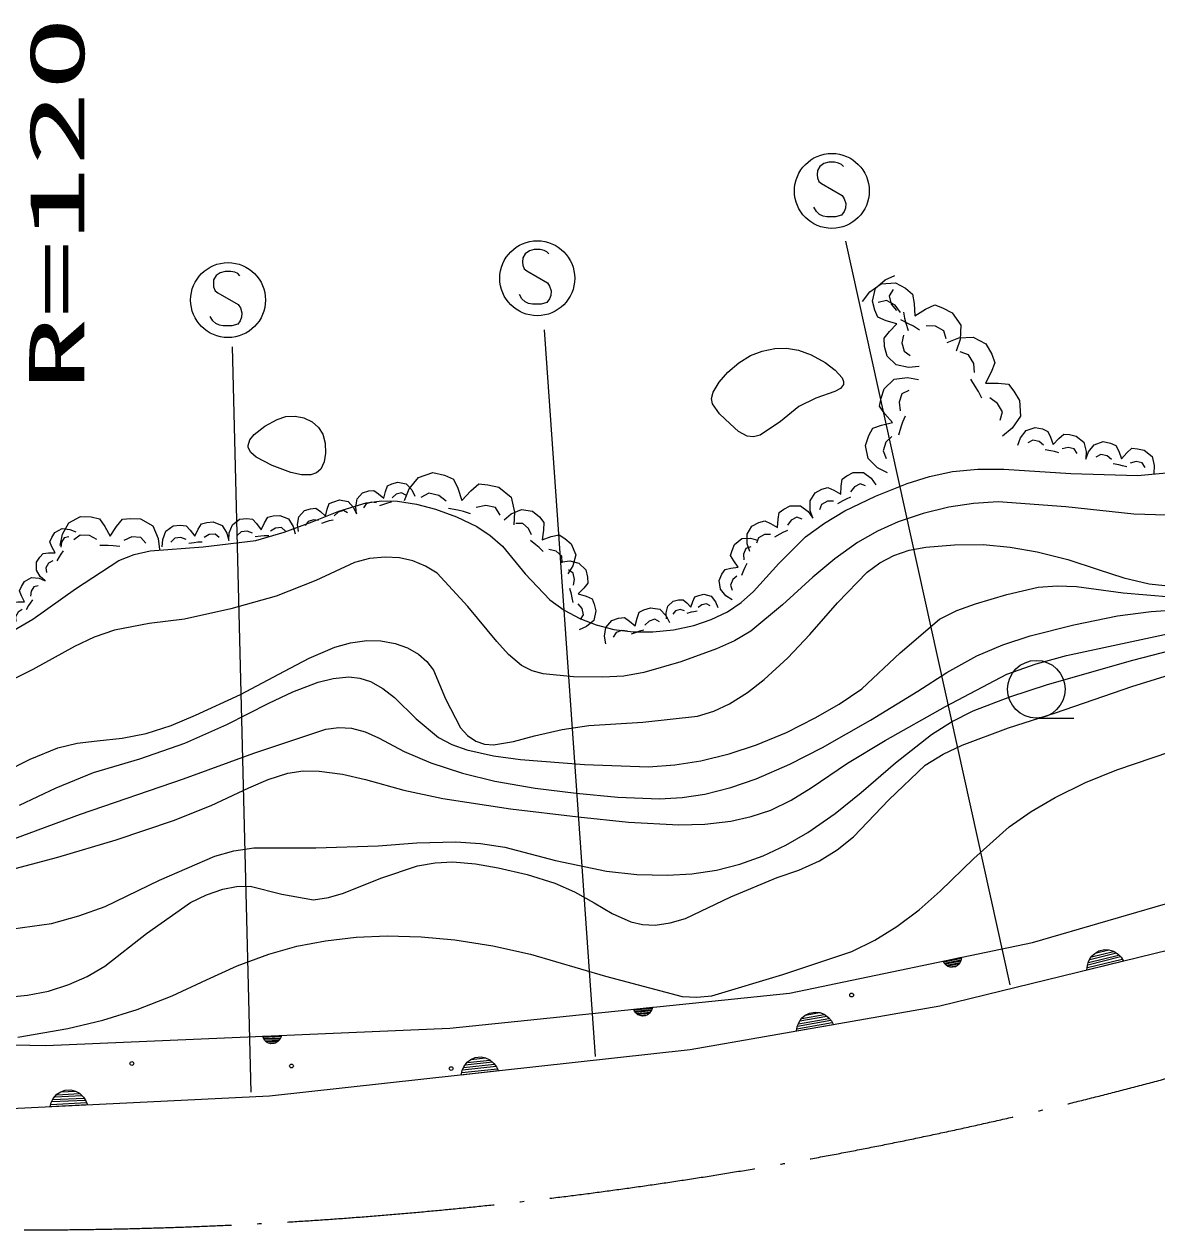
# Model space of a CAD drawing. Units: millimetres, scale not verified. Extents: x 66423 to 706423, y -2990 to 357010.
# Drawn here: x 225032 to 255128, y 248777 to 280801 of the extents above; entities that cross this region are included whole.
import ezdxf
from ezdxf.enums import TextEntityAlignment as Align

# ---------------------------------------------------------------- set-up
doc = ezdxf.new("R2010")
doc.units = ezdxf.units.MM
doc.header["$LTSCALE"] = 1000
doc.linetypes.add('USER1', pattern=[7.000001, 5.508197, -0.688525, 0.114754, -0.688525])
for name, color, linetype, lineweight in [('S-BGD', 1, 'Continuous', 13), ('S-BGD-HTXT', 6, 'Continuous', 13), ('S-BMK', 5, 'USER1', 13)]:
    doc.layers.add(name, color=color, linetype=linetype, lineweight=lineweight)
doc.styles.add('ＭＳ ゴシック', font='')
doc.styles.get('ＭＳ ゴシック').set_extended_font_data('MS Gothic')

# ---------------------------------------------------------------- blocks, each defined once
blk = doc.blocks.new('BUHIN67')
at = {"color": 1, "linetype": 'Continuous', "lineweight": 13}
for points in [[(-405, -650), (-537, -536), (-641, -363), (-639, -157), (-552, -17), (-460, 79), (-322, 92), (-146, 91), (-228, 250), (-282, 388), (-230, 500), (-149, 630), (39, 743), (245, 718), (405, 650)], [(219, 518), (100, 493), (27, 376), (11, 241)], [(67, 143), (6, 60), (-37, -9), (-100, -118)], [(-207, -115), (-316, -182), (-391, -302), (-374, -426)]]:
    blk.add_lwpolyline(points, dxfattribs=at)
blk = doc.blocks.new('BUHIN69')
at = {"color": 1, "linetype": 'Continuous', "lineweight": 13}
for points in [[(-882, -86), (-871, 115), (-785, 333), (-594, 476), (-405, 495), (-252, 479), (-142, 360), (-19, 199), (69, 385), (157, 532), (297, 564), (473, 581), (709, 488), (832, 282), (882, 86)], [(-251, 109), (-390, 162), (-553, 146), (-655, 43)], [(179, 40), (59, 37), (-34, 28), (-179, 9)], [(630, 164), (523, 256), (364, 241), (229, 161)]]:
    blk.add_lwpolyline(points, dxfattribs=at)
blk = doc.blocks.new('BUHIN70')
at = {"color": 1, "linetype": 'Continuous', "lineweight": 13}
for points in [[(-772, -235), (-798, -53), (-761, 156), (-616, 319), (-450, 369), (-311, 382), (-192, 296), (-53, 174), (-7, 356), (45, 503), (164, 556), (318, 603), (546, 563), (692, 401), (772, 235)], [(533, 259), (421, 322), (282, 280), (176, 184)], [(-244, 52), (-377, 75), (-520, 31), (-592, -79)], [(152, 68), (46, 44), (-35, 19), (-162, -24)]]:
    blk.add_lwpolyline(points, dxfattribs=at)
blk = doc.blocks.new('BUHIN77')
at = {"color": 1, "linetype": 'Continuous', "lineweight": 13}
for points in [[(-838, -443), (-908, -239), (-912, 12), (-781, 231), (-601, 326), (-443, 372), (-286, 299), (-100, 189), (-88, 409), (-60, 590), (65, 678), (233, 766), (504, 770), (709, 616), (838, 443)], [(557, 417), (414, 465), (263, 385), (162, 252)], [(-293, 6), (-452, 3), (-607, -79), (-665, -223)], [(161, 112), (43, 60), (-45, 14), (-181, -63)]]:
    blk.add_lwpolyline(points, dxfattribs=at)
blk = doc.blocks.new('BUHIN82')
at = {"color": 1, "linetype": 'Continuous', "lineweight": 13}
for points in [[(-904, 188), (-830, 385), (-677, 575), (-443, 658), (-249, 618), (-102, 554), (-29, 402), (42, 203), (189, 362), (322, 480), (470, 468), (651, 430), (857, 265), (915, 22), (904, -188)], [(-216, 186), (-337, 283), (-505, 317), (-637, 246)], [(190, -16), (70, 18), (-25, 38), (-175, 65)], [(677, -33), (599, 92), (437, 126), (278, 88)]]:
    blk.add_lwpolyline(points, dxfattribs=at)
blk = doc.blocks.new('BUHIN97')
at = {"color": 1, "linetype": 'Continuous', "lineweight": 13}
blk.add_lwpolyline([(310, 645), (255, 705), (180, 740), (75, 760), (-80, 760), (-210, 725), (-320, 650), (-385, 540), (-390, 425), (-385, 350), (-345, 250), (-275, 195), (270, -120), (330, -210), (370, -335), (360, -455), (325, -550), (255, -640), (100, -685), (-130, -685), (-230, -670), (-325, -625), (-405, -550), (-475, -435)], dxfattribs=at)
blk.add_circle((0, 0), 995, dxfattribs=at)
blk = doc.blocks.new('BUHIN99')
at = {"color": 1, "linetype": 'Continuous', "lineweight": 13}
blk.add_line((0, -765), (995, -765), dxfattribs=at)
blk.add_circle((0, 0), 765, dxfattribs=at)

msp = doc.modelspace()

# ---------------------------------------------------------------- linework, layer by layer
at = {"layer": 'S-BGD'}
for p, q in [((246854, 275033), (251225, 255282)), ((240216, 253385), (238855, 272682)), ((231062, 252437), (230567, 272229)), ((251827, 256407), (261023, 259085)), ((258151, 256873), (249362, 254719)), ((245366, 255068), (251827, 256407)), ((253847, 256204), (253485, 256116)), ((249933, 255983), (249468, 255886)), ((249486, 255858), (249927, 255950)), ((249915, 255915), (249512, 255832)), ((249540, 255806), (249897, 255880)), ((253281, 255744), (254203, 255970)), ((254164, 256025), (253290, 255810)), ((253311, 255880), (254110, 256076)), ((254052, 256126), (253345, 255953)), ((253389, 256028), (253976, 256172)), ((249874, 255843), (249577, 255782)), ((249641, 255763), (249824, 255801)), ((236344, 254137), (245366, 255068)), ((241715, 254660), (241243, 254611)), ((241258, 254582), (241706, 254628)), ((241691, 254595), (241281, 254553)), ((249362, 254719), (242727, 253555)), ((241307, 254524), (241669, 254561)), ((241642, 254527), (241341, 254496)), ((241403, 254471), (241588, 254490)), ((245566, 254117), (246502, 254281)), ((246466, 254338), (245580, 254183)), ((245606, 254251), (246416, 254393)), ((246361, 254447), (245644, 254321)), ((245693, 254393), (246289, 254497)), ((246162, 254539), (245795, 254474)), ((225609, 253672), (236344, 254137)), ((217461, 253846), (225609, 253672)), ((231856, 253911), (231381, 253891)), ((231395, 253860), (231845, 253879)), ((231827, 253847), (231417, 253830)), ((231440, 253799), (231804, 253815)), ((231775, 253783), (231473, 253770)), ((231533, 253741), (231719, 253749)), ((242727, 253555), (231552, 252333)), ((237283, 253337), (236912, 253296)), ((236660, 252954), (237605, 253058)), ((237573, 253117), (236678, 253019)), ((236709, 253086), (237527, 253175)), ((237475, 253232), (236752, 253153)), ((236805, 253222), (237406, 253288)), ((225901, 252368), (226506, 252398)), ((226385, 252455), (226013, 252436)), ((231552, 252333), (220886, 251809)), ((225741, 252110), (226690, 252157)), ((226662, 252218), (225763, 252174)), ((225798, 252238), (226619, 252278)), ((226571, 252339), (225845, 252303))]:
    msp.add_line(p, q, dxfattribs=at)
for points in [[(247307, 273438), (247498, 273694), (247803, 273907), (248181, 273930), (248448, 273788), (248636, 273632), (248677, 273380), (248698, 273058), (248979, 273228), (249224, 273344), (249436, 273264), (249685, 273132), (249916, 272802), (249898, 272422), (249793, 272119)], [(248808, 271711), (248526, 271681), (248204, 271750), (247961, 271983), (247893, 272242), (247880, 272458), (248020, 272637), (248217, 272844), (247937, 272925), (247713, 273014), (247638, 273200), (247574, 273441), (247649, 273790), (247908, 274007), (248168, 274122)], [(248117, 273753), (248014, 273584), (248071, 273367), (248213, 273198)], [(248313, 273143), (248176, 273335), (247946, 273457), (247721, 273409)], [(248821, 272674), (248660, 272776), (248529, 272845), (248321, 272947)], [(248392, 273155), (248423, 272989), (248457, 272863), (248516, 272666)], [(248393, 272543), (248351, 272338), (248410, 272115), (248577, 271998)], [(249527, 272443), (249466, 272659), (249242, 272777), (248994, 272790)], [(249557, 272344), (249863, 272466), (250243, 272489), (250586, 272306), (250744, 272039), (250825, 271802), (250726, 271559), (250572, 271266), (250908, 271264), (251185, 271235), (251328, 271051), (251475, 270802), (251500, 270390), (251280, 270067), (251026, 269858)], [(250280, 271547), (250263, 271788), (250127, 272018), (249905, 272096)], [(247969, 268881), (247703, 269018), (247461, 269264), (247382, 269608), (247471, 269875), (247585, 270072), (247811, 270149), (248103, 270217), (247904, 270449), (247759, 270656), (247801, 270864), (247884, 271112), (248151, 271375), (248503, 271417), (248797, 271367)], [(250474, 270864), (250387, 271040), (250310, 271170), (250182, 271372)], [(248540, 271073), (248352, 270984), (248277, 270760), (248304, 270530)], [(250967, 270284), (251029, 270505), (250897, 270729), (250687, 270873)], [(248437, 270389), (248368, 270226), (248325, 270095), (248263, 269888)], [(248085, 269851), (247929, 269695), (247853, 269465), (247931, 269266)], [(224729, 264685), (225268, 264999), (226396, 265804), (227551, 266555), (227958, 266714), (228385, 266814), (229790, 266921), (231188, 267090), (231941, 267307), (232682, 267583), (233396, 267863), (234121, 268084), (234533, 268139), (234950, 268133), (235460, 268056), (235963, 267920), (236522, 267716), (237060, 267456), (237417, 267221), (237744, 266933), (238345, 266202), (238996, 265510), (239379, 265237), (239797, 265014), (240235, 264843), (240700, 264726), (241210, 264663), (241738, 264660), (242282, 264714), (242825, 264829), (243286, 264985), (243718, 265195), (244080, 265437), (244415, 265734), (245081, 266479), (245793, 267183), (246293, 267550), (246837, 267873), (247649, 268263), (248491, 268600), (249091, 268789), (249701, 268918), (250374, 268981), (251062, 268984), (252838, 268868), (254614, 268812), (256732, 269009)], [(235141, 268146), (235264, 268461), (235513, 268763), (235891, 268893), (236203, 268824), (236438, 268719), (236551, 268473), (236663, 268152), (236901, 268404), (237117, 268591), (237356, 268569), (237646, 268505), (237974, 268235), (238062, 267843), (238041, 267505)], [(255382, 267759), (254513, 267784), (252711, 267978), (250910, 268111), (250253, 268070), (249600, 267968), (248916, 267804), (248250, 267581), (247702, 267337), (247175, 267037), (246570, 266604), (245990, 266115), (245185, 265374), (244343, 264681), (243902, 264418), (243431, 264207), (242478, 263866), (241501, 263580), (240964, 263487), (240411, 263453), (239626, 263469), (238823, 263546), (238527, 263628), (238249, 263768), (237905, 264058), (237590, 264404), (236819, 265331), (236003, 266216), (235699, 266407), (235364, 266544), (235002, 266625), (234621, 266648), (234211, 266607), (233813, 266505), (232780, 266026), (231732, 265608), (230522, 265275), (229295, 265001), (228358, 264883), (227432, 264706), (226892, 264518), (226371, 264273), (225260, 263660), (224116, 263098)], [(236247, 268130), (236054, 268286), (235786, 268346), (235571, 268233)], [(225989, 266958), (226048, 267253), (226219, 267556), (226531, 267727), (226814, 267715), (227036, 267659), (227173, 267462), (227320, 267198), (227490, 267455), (227650, 267653), (227862, 267670), (228126, 267659), (228455, 267473), (228593, 267144), (228626, 266845)], [(236896, 267796), (236704, 267854), (236551, 267888), (236311, 267933)], [(237679, 267760), (237556, 267962), (237295, 268020), (237039, 267962)], [(237783, 267633), (237974, 267799), (238244, 267912), (238539, 267866), (238721, 267712), (238840, 267561), (238830, 267359), (238792, 267108), (239037, 267191), (239245, 267241), (239395, 267143), (239565, 267000), (239688, 266707), (239610, 266417), (239479, 266201)], [(238510, 267238), (238436, 267408), (238279, 267541), (238098, 267541)], [(226960, 267115), (226767, 267222), (226523, 267232), (226352, 267101)], [(228270, 267012), (228131, 267170), (227894, 267180), (227679, 267090)], [(238823, 266792), (238715, 266897), (238626, 266972), (238483, 267086)], [(243843, 265515), (243677, 265619), (243532, 265793), (243499, 266023), (243572, 266193), (243658, 266315), (243810, 266353), (244004, 266382), (243887, 266545), (243803, 266688), (243842, 266822), (243910, 266980), (244099, 267138), (244332, 267145), (244521, 267097)], [(224490, 260925), (225193, 261279), (225930, 261583), (226440, 261704), (226975, 261769), (227633, 261833), (228278, 261957), (228942, 262172), (229588, 262445), (230780, 263000), (231952, 263612), (232608, 263961), (233287, 264254), (233705, 264371), (234136, 264429), (234510, 264422), (234887, 264354), (235215, 264238), (235514, 264069), (235736, 263874), (235908, 263641), (236231, 262883), (236628, 262107), (236813, 261907), (237034, 261756), (237260, 261680), (237505, 261663), (238035, 261747), (238595, 261900), (239328, 262068), (240032, 262170), (241474, 262264), (242922, 262420), (243354, 262555), (243770, 262749), (244249, 263048), (244696, 263399), (245320, 263970), (245907, 264588), (246644, 265433), (247432, 266244), (247766, 266492), (248136, 266692), (248546, 266829), (248989, 266913), (249747, 266975), (250509, 266977), (251232, 266911), (251946, 266784), (252759, 266580), (253572, 266313), (254249, 266093), (254926, 265936), (255343, 265893)], [(227579, 266923), (227402, 266944), (227263, 266950), (227046, 266952)], [(239328, 266496), (239317, 266672), (239164, 266801), (238975, 266852)], [(244337, 266918), (244209, 266870), (244148, 266728), (244153, 266576)], [(239323, 266524), (239535, 266543), (239774, 266488), (239953, 266312), (240001, 266117), (240008, 265956), (239902, 265824), (239753, 265671), (239961, 265608), (240127, 265539), (240181, 265399), (240226, 265218), (240166, 264958), (239971, 264799), (239775, 264716)], [(244232, 266476), (244179, 266373), (244143, 266290), (244091, 266158)], [(239624, 265898), (239658, 266051), (239616, 266218), (239493, 266307)], [(243972, 266143), (243862, 266050), (243799, 265903), (243840, 265769)], [(224910, 260055), (225881, 260517), (226876, 260923), (228103, 261285), (229305, 261703), (230422, 262202), (231533, 262766), (232168, 263069), (232844, 263323), (233243, 263422), (233657, 263462), (233950, 263433), (234236, 263343), (234564, 263160), (234877, 262913), (235447, 262353), (236041, 261855), (236400, 261665), (236798, 261523), (237503, 261365), (238217, 261267), (239920, 261140), (241624, 261073), (242320, 261126), (243012, 261239), (243762, 261422), (244492, 261662), (245284, 261991), (246052, 262376), (246686, 262737), (247286, 263149), (248306, 264104), (249353, 265001), (249811, 265228), (250310, 265407), (251141, 265656), (251976, 265844), (252477, 265884), (252991, 265863), (254233, 265699), (255492, 265594)], [(239618, 265441), (239597, 265565), (239573, 265660), (239531, 265808)], [(242103, 265010), (242093, 265168), (242139, 265345), (242274, 265475), (242420, 265507), (242540, 265509), (242637, 265427), (242747, 265313), (242799, 265467), (242853, 265589), (242959, 265627), (243094, 265657), (243287, 265607), (243402, 265459), (243459, 265311)], [(223796, 258812), (226527, 259814), (229270, 260756), (231135, 261441), (233047, 262077), (233392, 262122), (233730, 262105), (234096, 262005), (234452, 261844), (235132, 261486), (235835, 261184), (236675, 260910), (237541, 260692), (238608, 260507), (239702, 260379), (240804, 260272), (241912, 260225), (242514, 260257), (243122, 260349), (243808, 260524), (244482, 260757), (245372, 261145), (246245, 261591), (247523, 262312), (248775, 263087), (249547, 263581), (250348, 264021), (251037, 264312), (251761, 264551), (252919, 264847), (254085, 265084), (254973, 265205), (255879, 265266)], [(239817, 264991), (239896, 265116), (239855, 265279), (239752, 265407)], [(240487, 264343), (240453, 264544), (240489, 264777), (240644, 264961), (240826, 265021), (240980, 265040), (241114, 264948), (241271, 264816), (241316, 265020), (241370, 265184), (241500, 265246), (241670, 265302), (241922, 265264), (242089, 265089), (242182, 264908)], [(242576, 265222), (242463, 265250), (242337, 265222), (242268, 265132)], [(242916, 265208), (242823, 265195), (242752, 265179), (242641, 265151)], [(243255, 265348), (243164, 265409), (243041, 265382), (242944, 265307)], [(241917, 264928), (241791, 264994), (241638, 264944), (241524, 264835)], [(223951, 258157), (225925, 258678), (227475, 259137), (229001, 259652), (230005, 260051), (231006, 260515), (231513, 260739), (232041, 260906), (232450, 260965), (232869, 260964), (233488, 260880), (234104, 260735), (235122, 260454), (236156, 260232), (237951, 259958), (239754, 259745), (241089, 259610), (242431, 259535), (243119, 259555), (243810, 259635), (244350, 259752), (244869, 259928), (245413, 260194), (245939, 260520), (246906, 261171), (247908, 261772), (249511, 262682), (251143, 263538), (251920, 263813), (252730, 264035), (255699, 264666)], [(241064, 264677), (240915, 264698), (240758, 264646), (240682, 264521)], [(241501, 264705), (241384, 264675), (241295, 264646), (241157, 264595)], [(223182, 256564), (225759, 256919), (226484, 257116), (227190, 257370), (228626, 258064), (230095, 258707), (230604, 258844), (231132, 258924), (232781, 258920), (234439, 258976), (235462, 259058), (236502, 259080), (237158, 259040), (237805, 258939), (239148, 258592), (240506, 258303), (241313, 258219), (242124, 258196), (242773, 258234), (243426, 258334), (244049, 258492), (244664, 258711), (245272, 258995), (245851, 259332), (246578, 259838), (247271, 260395), (248184, 261186), (249136, 261931), (249674, 262269), (250251, 262559), (251221, 262939), (252219, 263264), (254492, 263910), (256782, 264498)], [(224494, 254951), (225118, 255010), (225676, 255121), (226221, 255292), (226708, 255507), (227175, 255781), (228288, 256645), (229456, 257473), (229874, 257680), (230309, 257830), (230674, 257897), (231039, 257902), (231880, 257693), (232720, 257547), (233120, 257602), (233518, 257719), (234507, 258118), (235483, 258448), (235949, 258529), (236426, 258549), (237029, 258502), (237630, 258395), (238393, 258219), (239133, 257986), (239658, 257757), (240179, 257463), (240659, 257182), (241156, 256961), (241465, 256887), (241794, 256871), (242200, 256929), (242604, 257047), (243811, 257620), (245039, 258136), (245615, 258331), (246167, 258582), (246634, 258871), (247069, 259212), (248007, 260197), (248971, 261122), (249446, 261410), (249955, 261647), (251185, 262108), (252436, 262512), (254458, 263205), (256491, 263838)], [(224867, 253893), (226196, 254129), (227121, 254348), (228037, 254627), (228964, 254991), (229877, 255415), (230693, 255788), (231535, 256104), (232278, 256309), (233036, 256456), (233853, 256553), (234681, 256589), (235580, 256563), (236475, 256477), (237482, 256320), (238485, 256104), (240479, 255513), (242513, 254974), (242907, 254954), (243306, 254993), (245186, 255558), (247026, 256173), (247630, 256476), (248217, 256839), (248811, 257281), (249369, 257770), (250263, 258645), (251202, 259479), (251790, 259892), (252421, 260261), (253232, 260657), (254065, 260997), (255971, 261643)]]:
    msp.add_lwpolyline(points, dxfattribs=at)
for points in [[(246806, 271227), (246725, 271124), (246570, 271040), (246068, 270866), (245611, 270642), (245132, 270249), (244585, 269881), (244411, 269837), (244245, 269855), (244014, 269985), (243787, 270187), (243511, 270449), (243317, 270715), (243295, 270862), (243335, 271025), (243500, 271296), (243732, 271554), (244020, 271802), (244335, 271996), (244644, 272117), (244980, 272183), (245286, 272193), (245604, 272143), (245939, 272021), (246311, 271816), (246582, 271613), (246764, 271409), (246806, 271313)], [(230985, 269613), (231028, 269758), (231140, 269902), (231425, 270125), (231752, 270301), (231988, 270377), (232230, 270391), (232462, 270345), (232684, 270237), (232852, 270090), (232968, 269907), (233034, 269668), (233042, 269404), (233004, 269174), (232913, 268985), (232797, 268880), (232651, 268827), (232406, 268827), (232117, 268894), (231626, 269075), (231196, 269297), (231057, 269423), (230989, 269561), (230986, 269583)], [(253271, 255677), (253283, 255798), (253315, 255907), (253384, 256037), (253476, 256121), (253582, 256186), (253732, 256222), (253855, 256214), (253976, 256182), (254097, 256098), (254179, 256018), (254242, 255915)], [(249939, 256016), (249931, 255956), (249912, 255902), (249876, 255838), (249828, 255798), (249774, 255767), (249698, 255752), (249637, 255758), (249577, 255776), (249518, 255820), (249479, 255862), (249449, 255915)], [(241724, 254693), (241710, 254633), (241687, 254582), (241644, 254522), (241592, 254487), (241536, 254462), (241459, 254454), (241398, 254467), (241341, 254491), (241286, 254541), (241252, 254586), (241227, 254641)], [(245552, 254051), (245572, 254171), (245612, 254277), (245689, 254402), (245787, 254480), (245896, 254537), (246048, 254564), (246171, 254548), (246289, 254508), (246404, 254416), (246480, 254330), (246537, 254224)], [(231867, 253943), (231850, 253885), (231823, 253835), (231777, 253778), (231723, 253745), (231665, 253724), (231588, 253721), (231528, 253737), (231472, 253764), (231421, 253817), (231389, 253865), (231368, 253921)], [(236642, 252890), (236670, 253008), (236716, 253111), (236801, 253231), (236904, 253303), (237017, 253353), (237171, 253370), (237292, 253345), (237408, 253298), (237516, 253199), (237587, 253109), (237636, 252998)], [(225720, 252046), (225754, 252163), (225807, 252263), (225899, 252378), (226005, 252443), (226121, 252487), (226276, 252494), (226395, 252463), (226508, 252408), (226611, 252303), (226675, 252208), (226718, 252095)]]:
    msp.add_lwpolyline(points, close=True, dxfattribs=at)
for centre in [(247018, 255014), (227894, 253197), (232137, 253130), (236379, 253062)]:
    msp.add_circle(centre, 49.8, dxfattribs=at)
at = {"layer": 'S-BMK'}
msp.add_arc((225045, 365186), 116409, 269.99364, 296.58716, dxfattribs=at)

# ---------------------------------------------------------------- block references
at = {"layer": 'S-BGD'}
for name, p in [('BUHIN97', (246492, 276371)), ('BUHIN97', (238665, 274052)), ('BUHIN97', (230451, 273472)), ('BUHIN82', (252334, 269432)), ('BUHIN82', (254142, 269056)), ('BUHIN77', (246827, 268125)), ('BUHIN70', (234639, 268033)), ('BUHIN70', (233095, 267562)), ('BUHIN69', (231351, 267174)), ('BUHIN77', (245151, 267240)), ('BUHIN67', (226000, 266665)), ('BUHIN69', (229586, 267001)), ('BUHIN67', (225190, 265365)), ('BUHIN99', (251923, 263137))]:
    msp.add_blockref(name, p, dxfattribs=at)

# ---------------------------------------------------------------- texts
at = {"layer": 'S-BGD-HTXT', "style": 'ＭＳ ゴシック', "width": 2}
msp.add_text('R=120', height=1466, rotation=90, dxfattribs=at).set_placement((227072, 271040), align=Align.BOTTOM_LEFT)

doc.saveas('drawing.dxf')
